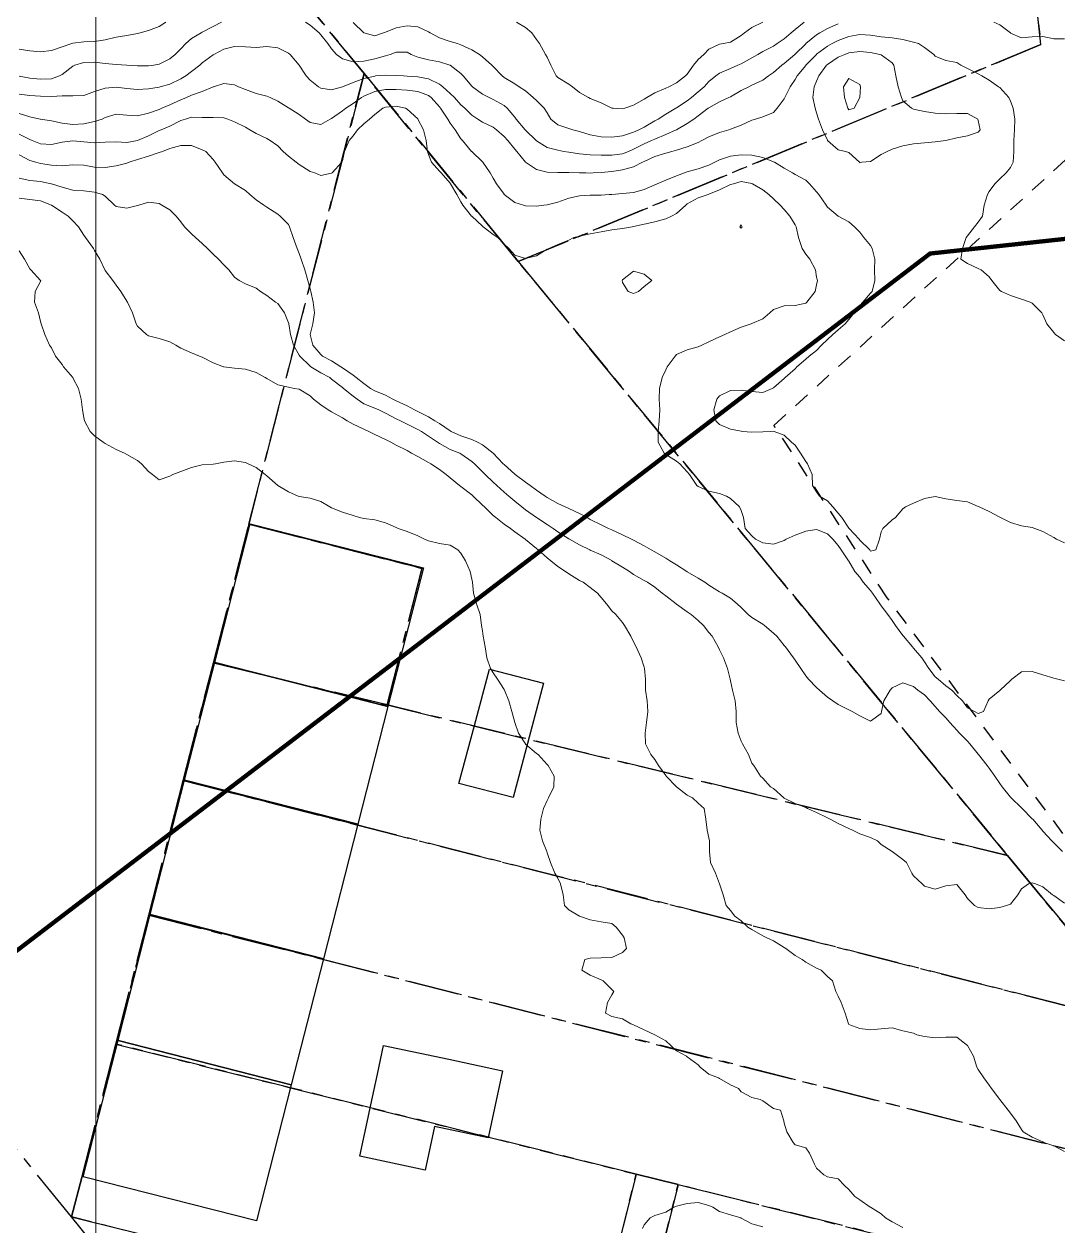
# Model space of a CAD drawing. Header units: centimetres. Extents: x 0 to 642158, y -847 to 649707.
# Drawn here: x 616763.5 to 616811.4, y 620998.4 to 621054.2 of the extents above; entities that cross this region are included whole.
import ezdxf

# ---------------------------------------------------------------- set-up
doc = ezdxf.new("R2010")
doc.units = ezdxf.units.CM
doc.header["$MEASUREMENT"] = 0
doc.linetypes.add('CENTERX2', pattern=[4, 2.5, -0.5, 0.5, -0.5])
doc.linetypes.add('JIS_02_0.7', pattern=[1.35, 0.75, -0.6])
for name, color, linetype, lineweight in [('MEV_grille', 254, 'Continuous', 9), ('MEV_layout inondation', 5, 'Continuous', 15), ('WAL_parcellaire agricole', 7, 'JIS_02_0.7', 25), ('WAL_topographie 0.5', 253, 'Continuous', 20)]:
    doc.layers.add(name, color=color, linetype=linetype, lineweight=lineweight)
doc.layers.add('SPW_batiments', color=7, linetype='Continuous')
doc.layers.add('SPW_parcellaire cadastral', color=7, linetype='CENTERX2', lineweight=25, true_color=0xff0542)

# ---------------------------------------------------------------- blocks, each defined once
blk = doc.blocks.new('*U112')
at = {"layer": 'MEV_grille', "transparency": 33554687}
blk.add_lwpolyline([(0, 1825.476), (0, -1825.476)], dxfattribs=at)
blk = doc.blocks.new('*U113')
at = {"layer": 'MEV_grille', "color": 0, "linetype": 'ByBlock', "lineweight": -2, "transparency": 16777216}
blk.add_blockref('*U112', (1400, 0), dxfattribs=at)

msp = doc.modelspace()

# ---------------------------------------------------------------- linework, layer by layer
at = {"layer": 'MEV_layout inondation', "const_width": 0.2}
msp.add_lwpolyline([(616900.942, 621085.199), (616869.556, 621081.82), (616818.373, 621077.958), (616791.092, 621080.131), (616754.688, 621092.309), (616742.718, 621101.924), (616722.412, 621069.444), (616695.48, 621070.085), (616668.547, 621046.793), (616701.256, 620999.929), (616753.203, 621003.561), (616805.513, 621043.508), (616905.775, 621054.403)], dxfattribs=at)
at = {"layer": 'SPW_batiments'}
for points in [[(616782.006, 621028.916), (616780.362, 621022.483), (616772.329, 621024.532), (616773.973, 621030.965), (616782.006, 621028.916)], [(616780.362, 621022.483), (616778.964, 621017.017), (616770.932, 621019.066), (616772.329, 621024.532), (616780.362, 621022.483)], [(616787.574, 621023.567), (616786.175, 621018.267), (616783.658, 621018.916), (616784.374, 621021.599), (616785.074, 621024.216), (616787.574, 621023.567)], [(616778.964, 621017.017), (616777.37, 621010.779), (616769.336, 621012.828), (616770.932, 621019.066), (616778.964, 621017.017)], [(616777.37, 621010.779), (616775.874, 621004.931), (616767.842, 621006.981), (616769.336, 621012.828), (616777.37, 621010.779)], [(616775.874, 621004.931), (616774.26, 620998.615), (616766.223, 621000.648), (616767.842, 621006.981), (616775.874, 621004.931)], [(616779.062, 621001.612), (616779.493, 621003.632), (616779.494, 621003.636), (616779.875, 621005.424), (616780.159, 621006.757), (616783.185, 621006.112), (616785.671, 621005.582), (616785.005, 621002.461), (616782.52, 621002.991), (616782.088, 621000.967), (616779.062, 621001.612)]]:
    msp.add_lwpolyline(points, dxfattribs=at)
at = {"layer": 'SPW_parcellaire cadastral'}
for points in [[(616715.263, 621093.336), (616715.563, 621087.308), (616715.873, 621081.077), (616716.186, 621074.786), (616716.286, 621072.789), (616760.686, 621075.337), (616770.879, 621062.083), (616773.292, 621059.129), (616779.255, 621051.859), (616773.908, 621030.944), (616772.263, 621024.51), (616770.866, 621019.044), (616769.271, 621012.806), (616767.739, 621006.814), (616766.157, 621000.627), (616765.689, 620998.794), (616662.71, 621125.629)], [(616773.292, 621059.129), (616794.263, 621055.504), (616800.848, 621064.637), (616808.947, 621069.085), (616810.649, 621053.21), (616786.411, 621043.132), (616779.255, 621051.859), (616773.292, 621059.129)], [(616828.62, 620991.602), (616822.528, 620999.222), (616821.141, 621000.957), (616815.653, 621007.62), (616810.697, 621013.64), (616809.106, 621015.572), (616786.411, 621043.132), (616810.649, 621053.21), (616808.947, 621069.085), (616828.325, 621057.997), (616866.877, 621060.38), (616914.934, 620908.409)], [(616773.908, 621030.944), (616779.255, 621051.859), (616786.411, 621043.132), (616809.106, 621015.572), (616780.32, 621022.555), (616781.941, 621028.895), (616773.908, 621030.944)], [(616773.908, 621030.944), (616781.941, 621028.895), (616780.32, 621022.555), (616772.263, 621024.51), (616773.908, 621030.944)], [(616815.653, 621007.62), (616778.899, 621016.995), (616770.866, 621019.044), (616772.263, 621024.51), (616780.32, 621022.555), (616809.106, 621015.572), (616810.697, 621013.64), (616815.653, 621007.62)], [(616769.271, 621012.806), (616770.866, 621019.044), (616778.899, 621016.995), (616815.653, 621007.62), (616821.141, 621000.957), (616822.528, 620999.222), (616777.304, 621010.757), (616769.271, 621012.806)], [(616769.271, 621012.806), (616777.304, 621010.757), (616822.528, 620999.222), (616828.62, 620991.602), (616793.824, 621000.297), (616791.884, 621000.781), (616775.782, 621004.804), (616767.739, 621006.814), (616769.271, 621012.806)], [(616765.689, 620998.794), (616766.157, 621000.627), (616767.739, 621006.814), (616775.782, 621004.804), (616791.884, 621000.781), (616789.886, 620992.748), (616765.689, 620998.794)], [(616786.852, 620972.263), (616765.689, 620998.794), (616789.886, 620992.748), (616791.884, 621000.781), (616793.824, 621000.297), (616791.826, 620992.263), (616792.796, 620992.021), (616791.281, 620985.928), (616789.701, 620979.574), (616788.728, 620979.808), (616786.852, 620972.263)], [(616792.796, 620992.021), (616791.826, 620992.263), (616793.824, 621000.297), (616828.62, 620991.602), (616836.666, 620981.54), (616837.102, 620980.95), (616807.792, 620988.274), (616804.881, 620989.001), (616801.001, 620989.971), (616792.796, 620992.021)]]:
    msp.add_lwpolyline(points, dxfattribs=at)
at = {"layer": 'WAL_parcellaire agricole'}
msp.add_lwpolyline([(616953.143, 620711.971), (616858.38, 620827.209), (616864.438, 620861.876), (616868.32, 620884.334), (616867.933, 620903.376), (616866.056, 620918.251), (616863.43, 620932.75), (616860.116, 620946.437), (616856.142, 620953.121), (616843.946, 620973.289), (616803.523, 621027.534), (616798.272, 621035.533), (616814.49, 621050.306), (616826.496, 621053.049), (616836.053, 621053.8), (616844.023, 621054.647), (616875.386, 621056.217), (616881.452, 621057.429)], dxfattribs=at)
at = {"layer": 'WAL_topographie 0.5'}
for points in [[(616763.25, 621052.995), (616763.75, 621052.913), (616764.25, 621052.873), (616764.75, 621052.933), (616765.25, 621053.101), (616765.7, 621053.25), (616765.75, 621053.267), (616766.25, 621053.333), (616766.75, 621053.348), (616767.25, 621053.426), (616767.75, 621053.544), (616768.25, 621053.636), (616768.75, 621053.717), (616768.873, 621053.75), (616769.25, 621053.858), (616769.75, 621054.053), (616770.059, 621054.25)], [(616763.25, 621051.748), (616763.75, 621051.645), (616764.25, 621051.595), (616764.75, 621051.613), (616765.127, 621051.75), (616765.25, 621051.82), (616765.75, 621052.211), (616765.831, 621052.25), (616766.25, 621052.381), (616766.75, 621052.384), (616767.25, 621052.329), (616767.75, 621052.283), (616768.25, 621052.25), (616768.25, 621052.25), (616768.75, 621052.22), (616769.25, 621052.216), (616769.495, 621052.25), (616769.75, 621052.296), (616770.25, 621052.543), (616770.498, 621052.75), (616770.75, 621053.008), (616770.987, 621053.25), (616771.25, 621053.488), (616771.694, 621053.75), (616771.75, 621053.784), (616772.25, 621054.045), (616772.639, 621054.25)], [(616776.545, 621054.25), (616776.75, 621054.108), (616777.174, 621053.75), (616777.25, 621053.661), (616777.572, 621053.25), (616777.75, 621053.002), (616777.981, 621052.75), (616778.25, 621052.546), (616778.75, 621052.409), (616779.25, 621052.437), (616779.75, 621052.538), (616780.25, 621052.688), (616780.466, 621052.75), (616780.75, 621052.857), (616781.25, 621052.849), (616781.436, 621052.75), (616781.75, 621052.623), (616782.25, 621052.495), (616782.75, 621052.401), (616783.236, 621052.25), (616783.25, 621052.244), (616783.75, 621051.87), (616783.855, 621051.75), (616784.25, 621051.283), (616784.282, 621051.25), (616784.75, 621050.912), (616785.063, 621050.75), (616785.25, 621050.659), (616785.75, 621050.377), (616785.897, 621050.25), (616786.25, 621049.837), (616786.317, 621049.75), (616786.734, 621049.25), (616786.75, 621049.232), (616787.232, 621048.75), (616787.25, 621048.734), (616787.75, 621048.437), (616788.25, 621048.302), (616788.524, 621048.25), (616788.75, 621048.213), (616789.25, 621048.136), (616789.75, 621048.09), (616790.25, 621048.071), (616790.75, 621048.069), (616791.25, 621048.143), (616791.516, 621048.25), (616791.75, 621048.352), (616792.25, 621048.603), (616792.59, 621048.75), (616792.75, 621048.821), (616793.25, 621049.032), (616793.738, 621049.25), (616793.75, 621049.256), (616794.25, 621049.546), (616794.547, 621049.75), (616794.75, 621049.899), (616795.226, 621050.25), (616795.25, 621050.268), (616795.75, 621050.542), (616796.184, 621050.75), (616796.25, 621050.785), (616796.75, 621051.068), (616797.098, 621051.25), (616797.25, 621051.325), (616797.75, 621051.553), (616798.017, 621051.75), (616798.25, 621051.907), (616798.64, 621052.25), (616798.75, 621052.327), (616799.234, 621052.75), (616799.25, 621052.764), (616799.75, 621053.249), (616799.751, 621053.25), (616800.25, 621053.653), (616800.404, 621053.75), (616800.75, 621053.952), (616801.25, 621054.174)], [(616778.75, 621054.224), (616779.247, 621053.75), (616779.25, 621053.748), (616779.75, 621053.61), (616780.157, 621053.75), (616780.25, 621053.779), (616780.75, 621053.98), (616781.25, 621054.071), (616781.75, 621054.026), (616782.25, 621053.791), (616782.319, 621053.75), (616782.75, 621053.517), (616783.25, 621053.348), (616783.585, 621053.25), (616783.75, 621053.194), (616784.25, 621052.965), (616784.61, 621052.75), (616784.75, 621052.636), (616785.19, 621052.25), (616785.25, 621052.186), (616785.666, 621051.75), (616785.75, 621051.685), (616786.25, 621051.388), (616786.451, 621051.25), (616786.75, 621051.055), (616787.099, 621050.75), (616787.25, 621050.608), (616787.616, 621050.25), (616787.75, 621050.032), (616787.917, 621049.75), (616788.25, 621049.478), (616788.75, 621049.308), (616788.944, 621049.25), (616789.25, 621049.17), (616789.75, 621049.011), (616790.25, 621048.926), (616790.75, 621048.902), (616791.25, 621048.964), (616791.75, 621049.138), (616792.006, 621049.25), (616792.25, 621049.379), (616792.75, 621049.667), (616792.892, 621049.75), (616793.25, 621049.981), (616793.713, 621050.25), (616793.75, 621050.271), (616794.25, 621050.6), (616794.438, 621050.75), (616794.75, 621051.018), (616795.029, 621051.25), (616795.25, 621051.487), (616795.575, 621051.75), (616795.75, 621051.874), (616796.25, 621052.099), (616796.595, 621052.25), (616796.75, 621052.311), (616797.25, 621052.588), (616797.519, 621052.75), (616797.75, 621052.893), (616798.25, 621053.139), (616798.422, 621053.25), (616798.75, 621053.475), (616799.064, 621053.75), (616799.25, 621053.9), (616799.672, 621054.25)], [(616786.325, 621054.25), (616786.75, 621053.996), (616787.034, 621053.75), (616787.25, 621053.438), (616787.396, 621053.25), (616787.675, 621052.75), (616787.75, 621052.622), (616787.925, 621052.25), (616788.174, 621051.75), (616788.25, 621051.678), (616788.75, 621051.367), (616788.918, 621051.25), (616789.25, 621050.977), (616789.666, 621050.75), (616789.75, 621050.709), (616790.25, 621050.505), (616790.75, 621050.256), (616790.806, 621050.25), (616791.25, 621050.217), (616791.353, 621050.25), (616791.75, 621050.4), (616792.25, 621050.68), (616792.376, 621050.75), (616792.75, 621050.965), (616793.25, 621051.187), (616793.395, 621051.25), (616793.75, 621051.435), (616794.169, 621051.75), (616794.25, 621051.837), (616794.543, 621052.25), (616794.75, 621052.509), (616795.016, 621052.75), (616795.25, 621052.995), (616795.75, 621053.221), (616795.936, 621053.25), (616796.25, 621053.323), (616796.75, 621053.63), (616796.904, 621053.75), (616797.25, 621054.006), (616797.75, 621054.244)], [(616808.469, 621054.25), (616808.75, 621054.116), (616809.24, 621053.75), (616809.25, 621053.742), (616809.75, 621053.516), (616810.25, 621053.569), (616810.75, 621053.581), (616811.25, 621053.474), (616811.75, 621053.48)], [(616763.25, 621050.901), (616763.75, 621050.84), (616764.25, 621050.807), (616764.75, 621050.794), (616765.25, 621050.828), (616765.75, 621050.833), (616766.25, 621050.843), (616766.75, 621051.032), (616767.25, 621051.183), (616767.75, 621051.223), (616768.25, 621051.174), (616768.75, 621051.118), (616769.25, 621051.151), (616769.75, 621051.237), (616769.797, 621051.25), (616770.25, 621051.376), (616770.75, 621051.614), (616770.98, 621051.75), (616771.25, 621051.951), (616771.629, 621052.25), (616771.75, 621052.354), (616772.25, 621052.728), (616772.288, 621052.75), (616772.75, 621052.997), (616773.25, 621053.122), (616773.75, 621053.103), (616774.25, 621053.078), (616774.75, 621053.111), (616775.25, 621053.061), (616775.75, 621052.812), (616775.82, 621052.75), (616776.25, 621052.25), (616776.25, 621052.25), (616776.574, 621051.75), (616776.75, 621051.56), (616777.135, 621051.25), (616777.25, 621051.185), (616777.75, 621051.106), (616778.25, 621051.245), (616778.261, 621051.25), (616778.75, 621051.443), (616779.25, 621051.626), (616779.75, 621051.747), (616779.787, 621051.75), (616780.25, 621051.789), (616780.75, 621051.77), (616781.083, 621051.75), (616781.25, 621051.743), (616781.75, 621051.713), (616782.25, 621051.614), (616782.75, 621051.364), (616782.903, 621051.25), (616783.25, 621050.937), (616783.451, 621050.75), (616783.75, 621050.416), (616783.93, 621050.25), (616784.25, 621049.936), (616784.535, 621049.75), (616784.75, 621049.607), (616785.25, 621049.371), (616785.403, 621049.25), (616785.75, 621048.937), (616785.92, 621048.75), (616786.25, 621048.354), (616786.343, 621048.25), (616786.75, 621047.75), (616786.75, 621047.75), (616787.25, 621047.41), (616787.75, 621047.281), (616788.25, 621047.263), (616788.75, 621047.277), (616789.25, 621047.26), (616789.55, 621047.25), (616789.75, 621047.243), (616789.887, 621047.25), (616790.25, 621047.267), (616790.75, 621047.323), (616791.25, 621047.401), (616791.75, 621047.538), (616792.176, 621047.75), (616792.25, 621047.786), (616792.75, 621048.011), (616793.25, 621048.171), (616793.533, 621048.25), (616793.75, 621048.306), (616794.25, 621048.457), (616794.75, 621048.661), (616794.928, 621048.75), (616795.25, 621048.921), (616795.75, 621049.124), (616796.178, 621049.25), (616796.25, 621049.276), (616796.75, 621049.469), (616797.25, 621049.696), (616797.419, 621049.75), (616797.75, 621049.857), (616798.25, 621050.061), (616798.426, 621050.25), (616798.75, 621050.696), (616798.771, 621050.75), (616799.024, 621051.25), (616799.25, 621051.588), (616799.345, 621051.75), (616799.75, 621052.242), (616799.756, 621052.25), (616800.243, 621052.75), (616800.25, 621052.757), (616800.75, 621053.134), (616800.965, 621053.25), (616801.25, 621053.402), (616801.75, 621053.589), (616802.25, 621053.682), (616802.75, 621053.648), (616803.25, 621053.565), (616803.75, 621053.521), (616804.25, 621053.449), (616804.75, 621053.319), (616804.974, 621053.25), (616805.25, 621053.068), (616805.688, 621052.75), (616805.75, 621052.663), (616806.25, 621052.465), (616806.75, 621052.372), (616806.94, 621052.25), (616807.25, 621052.104), (616807.75, 621051.846), (616807.915, 621051.75), (616808.25, 621051.56), (616808.693, 621051.25), (616808.75, 621051.209), (616809.161, 621050.75), (616809.25, 621050.579), (616809.367, 621050.25), (616809.442, 621049.75), (616809.433, 621049.25), (616809.391, 621048.75), (616809.391, 621048.25), (616809.372, 621047.75), (616809.25, 621047.507), (616809.05, 621047.25), (616808.75, 621046.969), (616808.512, 621046.75), (616808.25, 621046.39), (616808.172, 621046.25), (616808.021, 621045.75), (616807.947, 621045.25), (616807.75, 621044.965), (616807.575, 621044.75), (616807.25, 621044.337), (616807.194, 621044.25), (616807.021, 621043.75), (616806.944, 621043.25), (616807.25, 621043.044), (616807.75, 621042.821), (616807.882, 621042.75), (616808.25, 621042.429), (616808.385, 621042.25), (616808.75, 621041.798), (616808.821, 621041.75), (616809.25, 621041.556), (616809.75, 621041.393), (616810.15, 621041.25), (616810.25, 621041.199), (616810.699, 621040.75), (616810.75, 621040.664), (616810.935, 621040.25), (616811.25, 621039.84), (616811.337, 621039.75), (616811.75, 621039.451)], [(616802.35, 621047.75), (616802.25, 621047.72), (616802.239, 621047.75), (616801.75, 621048.191), (616801.596, 621048.25), (616801.25, 621048.324), (616800.759, 621048.75), (616800.75, 621048.763), (616800.524, 621049.25), (616800.339, 621049.75), (616800.25, 621050.034), (616800.176, 621050.25), (616800.075, 621050.75), (616800.135, 621051.25), (616800.25, 621051.514), (616800.346, 621051.75), (616800.706, 621052.25), (616800.75, 621052.29), (616801.25, 621052.624), (616801.553, 621052.75), (616801.75, 621052.821), (616802.25, 621052.887), (616802.75, 621052.836), (616803.186, 621052.75), (616803.25, 621052.729), (616803.75, 621052.364), (616803.827, 621052.25), (616803.931, 621051.75), (616804.027, 621051.25), (616804.184, 621050.75), (616804.25, 621050.603), (616804.658, 621050.25), (616804.75, 621050.212), (616805.25, 621050.099), (616805.75, 621050.031), (616806.25, 621049.986), (616806.75, 621050.003), (616807.25, 621050.002), (616807.725, 621049.75), (616807.75, 621049.683), (616807.844, 621049.25), (616807.75, 621049.144), (616807.25, 621048.965), (616806.75, 621048.873), (616806.25, 621048.75), (616806.25, 621048.75), (616805.75, 621048.689), (616805.25, 621048.653), (616804.75, 621048.599), (616804.25, 621048.508), (616803.75, 621048.358), (616803.516, 621048.25), (616803.25, 621048.104), (616802.75, 621047.788), (616802.35, 621047.75)], [(616763.25, 621050.008), (616763.75, 621049.851), (616764.236, 621049.75), (616764.25, 621049.746), (616764.75, 621049.668), (616765.25, 621049.552), (616765.75, 621049.492), (616766.25, 621049.533), (616766.75, 621049.636), (616767.113, 621049.75), (616767.25, 621049.815), (616767.75, 621049.977), (616768.25, 621049.937), (616768.75, 621049.905), (616769.25, 621050.024), (616769.75, 621050.196), (616769.872, 621050.25), (616770.25, 621050.404), (616770.75, 621050.644), (616771.012, 621050.75), (616771.25, 621050.854), (616771.75, 621051.023), (616772.25, 621051.244), (616772.269, 621051.25), (616772.75, 621051.404), (616773.25, 621051.332), (616773.433, 621051.25), (616773.75, 621051.119), (616774.25, 621050.944), (616774.75, 621050.818), (616774.897, 621050.75), (616775.25, 621050.583), (616775.75, 621050.264), (616775.775, 621050.25), (616776.25, 621049.957), (616776.54, 621049.75), (616776.75, 621049.588), (616777.25, 621049.502), (616777.68, 621049.75), (616777.75, 621049.78), (616778.25, 621050.136), (616778.403, 621050.25), (616778.75, 621050.472), (616779.139, 621050.75), (616779.25, 621050.811), (616779.75, 621051.035), (616780.25, 621051.122), (616780.75, 621051.12), (616781.25, 621051.088), (616781.75, 621051.03), (616782.25, 621050.843), (616782.374, 621050.75), (616782.75, 621050.311), (616782.798, 621050.25), (616783.138, 621049.75), (616783.25, 621049.563), (616783.486, 621049.25), (616783.75, 621048.837), (616783.821, 621048.75), (616784.247, 621048.25), (616784.25, 621048.247), (616784.75, 621047.771), (616784.769, 621047.75), (616785.102, 621047.25), (616785.25, 621047.006), (616785.402, 621046.75), (616785.75, 621046.257), (616785.757, 621046.25), (616786.25, 621045.884), (616786.644, 621045.75), (616786.75, 621045.716), (616787.25, 621045.714), (616787.59, 621045.75), (616787.75, 621045.765), (616788.25, 621045.898), (616788.75, 621046.071), (616789.25, 621046.181), (616789.75, 621046.221), (616790.25, 621046.225), (616790.633, 621046.25), (616790.75, 621046.256), (616791.25, 621046.292), (616791.75, 621046.339), (616792.25, 621046.484), (616792.75, 621046.705), (616792.845, 621046.75), (616793.25, 621046.914), (616793.75, 621047.112), (616794.117, 621047.25), (616794.25, 621047.294), (616794.75, 621047.445), (616795.25, 621047.616), (616795.527, 621047.75), (616795.75, 621047.86), (616796.25, 621048.022), (616796.75, 621048.083), (616797.25, 621048.067), (616797.75, 621047.963), (616798.25, 621047.768), (616798.29, 621047.75), (616798.75, 621047.471), (616799.125, 621047.25), (616799.25, 621047.171), (616799.75, 621046.908), (616799.917, 621046.75), (616800.25, 621046.376), (616800.345, 621046.25), (616800.697, 621045.75), (616800.75, 621045.668), (616801.243, 621045.25), (616801.25, 621045.245), (616801.75, 621044.982), (616802, 621044.75), (616802.25, 621044.5), (616802.434, 621044.25), (616802.75, 621043.876), (616802.827, 621043.75), (616802.951, 621043.25), (616802.932, 621042.75), (616802.946, 621042.25), (616802.823, 621041.75), (616802.75, 621041.666), (616802.386, 621041.25), (616802.25, 621041.097), (616801.996, 621040.75), (616801.75, 621040.442), (616801.578, 621040.25), (616801.25, 621039.97), (616801.001, 621039.75), (616800.75, 621039.518), (616800.48, 621039.25), (616800.25, 621039.009), (616799.911, 621038.75), (616799.75, 621038.604), (616799.327, 621038.25), (616799.25, 621038.15), (616798.788, 621037.75), (616798.75, 621037.714), (616798.25, 621037.274), (616798.193, 621037.25), (616797.75, 621037.055), (616797.25, 621037.109), (616796.75, 621037.164), (616796.25, 621037.148), (616795.75, 621036.906), (616795.613, 621036.75), (616795.477, 621036.25), (616795.567, 621035.75), (616795.75, 621035.569), (616796.25, 621035.356), (616796.75, 621035.257), (616796.813, 621035.25), (616797.25, 621035.21), (616797.75, 621035.226), (616798.1, 621035.25), (616798.25, 621035.267), (616798.279, 621035.25), (616798.75, 621035.086), (616799.09, 621034.75), (616799.25, 621034.61), (616799.495, 621034.25), (616799.75, 621033.856), (616799.831, 621033.75), (616800.045, 621033.25), (616800.059, 621032.75), (616800.25, 621032.443), (616800.389, 621032.25), (616800.75, 621032.027), (616800.999, 621031.75), (616801.25, 621031.461), (616801.414, 621031.25), (616801.75, 621030.756), (616801.758, 621030.75), (616802.219, 621030.25), (616802.25, 621030.201), (616802.716, 621029.75), (616802.75, 621029.696), (616803, 621029.75), (616803.173, 621030.25), (616803.25, 621030.594), (616803.316, 621030.75), (616803.75, 621031.152), (616803.904, 621031.25), (616804.25, 621031.659), (616804.375, 621031.75), (616804.75, 621031.926), (616805.25, 621032.133), (616805.75, 621032.235), (616806.25, 621032.128), (616806.75, 621032.044), (616807.25, 621031.986), (616807.75, 621031.775), (616807.796, 621031.75), (616808.25, 621031.533), (616808.75, 621031.27), (616808.781, 621031.25), (616809.25, 621031.023), (616809.75, 621030.863), (616810.25, 621030.786), (616810.368, 621030.75), (616810.75, 621030.609), (616811.25, 621030.335), (616811.385, 621030.25), (616811.75, 621030.089)], [(616801.984, 621050.25), (616801.75, 621050.174), (616801.7, 621050.25), (616801.543, 621050.75), (616801.494, 621051.25), (616801.75, 621051.629), (616802.25, 621051.354), (616802.29, 621051.25), (616802.25, 621050.75), (616802.25, 621050.75), (616801.984, 621050.25)], [(616763.25, 621049.054), (616763.75, 621048.796), (616763.861, 621048.75), (616764.25, 621048.6), (616764.75, 621048.568), (616765.25, 621048.67), (616765.75, 621048.745), (616766.25, 621048.7), (616766.75, 621048.64), (616767.25, 621048.674), (616767.75, 621048.69), (616768.25, 621048.663), (616768.75, 621048.75), (616768.75, 621048.75), (616769.25, 621048.973), (616769.75, 621049.213), (616769.836, 621049.25), (616770.25, 621049.426), (616770.75, 621049.678), (616770.974, 621049.75), (616771.25, 621049.837), (616771.75, 621049.823), (616772.25, 621049.825), (616772.75, 621049.805), (616772.929, 621049.75), (616773.25, 621049.623), (616773.75, 621049.369), (616773.962, 621049.25), (616774.25, 621049.085), (616774.75, 621048.842), (616774.898, 621048.75), (616775.25, 621048.5), (616775.509, 621048.25), (616775.75, 621048.028), (616776.107, 621047.75), (616776.25, 621047.644), (616776.75, 621047.315), (616776.971, 621047.25), (616777.25, 621047.131), (616777.75, 621047.236), (616777.779, 621047.25), (616778.23, 621047.75), (616778.25, 621047.817), (616778.355, 621048.25), (616778.56, 621048.75), (616778.75, 621048.973), (616778.953, 621049.25), (616779.25, 621049.521), (616779.512, 621049.75), (616779.75, 621049.965), (616780.127, 621050.25), (616780.25, 621050.301), (616780.75, 621050.343), (616781.182, 621050.25), (616781.25, 621050.202), (616781.75, 621049.756), (616781.755, 621049.75), (616782.005, 621049.25), (616782.132, 621048.75), (616782.193, 621048.25), (616782.25, 621048.098), (616782.379, 621047.75), (616782.75, 621047.338), (616782.829, 621047.25), (616783.25, 621046.769), (616783.264, 621046.75), (616783.552, 621046.25), (616783.75, 621045.911), (616783.845, 621045.75), (616784.241, 621045.25), (616784.25, 621045.241), (616784.75, 621044.778), (616784.786, 621044.75), (616785.25, 621044.392), (616785.459, 621044.25), (616785.75, 621043.945), (616785.973, 621043.75), (616786.25, 621043.439), (616786.75, 621043.283), (616787.25, 621043.401), (616787.75, 621043.705), (616787.82, 621043.75), (616788.25, 621043.931), (616788.75, 621044.129), (616788.991, 621044.25), (616789.25, 621044.32), (616789.75, 621044.419), (616790.25, 621044.521), (616790.75, 621044.609), (616791.25, 621044.667), (616791.692, 621044.75), (616791.75, 621044.761), (616792.25, 621044.876), (616792.75, 621044.981), (616793.25, 621045.114), (616793.524, 621045.25), (616793.75, 621045.369), (616794.185, 621045.75), (616794.25, 621045.811), (616794.75, 621046.1), (616795.212, 621046.25), (616795.25, 621046.261), (616795.75, 621046.458), (616796.25, 621046.707), (616796.394, 621046.75), (616796.75, 621046.848), (616797.25, 621046.761), (616797.273, 621046.75), (616797.75, 621046.472), (616798.036, 621046.25), (616798.25, 621046.051), (616798.562, 621045.75), (616798.75, 621045.545), (616799.009, 621045.25), (616799.25, 621044.844), (616799.295, 621044.75), (616799.413, 621044.25), (616799.586, 621043.75), (616799.75, 621043.484), (616799.929, 621043.25), (616800.201, 621042.75), (616800.25, 621042.417), (616800.284, 621042.25), (616800.25, 621042.056), (616800.181, 621041.75), (616799.8, 621041.25), (616799.75, 621041.211), (616799.25, 621041.102), (616798.75, 621041.085), (616798.25, 621040.909), (616798.081, 621040.75), (616797.75, 621040.48), (616797.25, 621040.268), (616797.207, 621040.25), (616796.75, 621040.096), (616796.25, 621039.872), (616795.989, 621039.75), (616795.75, 621039.639), (616795.25, 621039.403), (616794.926, 621039.25), (616794.75, 621039.171), (616794.25, 621039.037), (616793.75, 621038.819), (616793.691, 621038.75), (616793.323, 621038.25), (616793.25, 621038.105), (616793.088, 621037.75), (616792.959, 621037.25), (616792.946, 621036.75), (616792.97, 621036.25), (616792.953, 621035.75), (616792.9, 621035.25), (616792.894, 621034.75), (616793.18, 621034.25), (616793.25, 621034.176), (616793.75, 621033.873), (616793.908, 621033.75), (616794.25, 621033.37), (616794.347, 621033.25), (616794.699, 621032.75), (616794.75, 621032.694), (616795.25, 621032.475), (616795.75, 621032.378), (616796.074, 621032.25), (616796.25, 621032.135), (616796.676, 621031.75), (616796.75, 621031.583), (616796.853, 621031.25), (616796.942, 621030.75), (616797.25, 621030.41), (616797.42, 621030.25), (616797.75, 621030.081), (616798.25, 621030.012), (616798.75, 621030.191), (616798.841, 621030.25), (616799.25, 621030.431), (616799.75, 621030.627), (616800.25, 621030.702), (616800.75, 621030.5), (616801.004, 621030.25), (616801.25, 621029.961), (616801.385, 621029.75), (616801.728, 621029.25), (616801.75, 621029.223), (616802.028, 621028.75), (616802.25, 621028.483), (616802.409, 621028.25), (616802.75, 621027.869), (616802.841, 621027.75), (616803.185, 621027.25), (616803.25, 621027.163), (616803.551, 621026.75), (616803.75, 621026.476), (616803.913, 621026.25), (616804.25, 621025.78), (616804.274, 621025.75), (616804.702, 621025.25), (616804.75, 621025.196), (616805.13, 621024.75), (616805.25, 621024.552), (616805.462, 621024.25), (616805.75, 621023.865), (616805.894, 621023.75), (616806.25, 621023.445), (616806.527, 621023.25), (616806.75, 621022.993), (616807.023, 621022.75), (616807.25, 621022.426), (616807.569, 621022.25), (616807.75, 621022.166), (616807.993, 621022.25), (616808.201, 621022.75), (616808.25, 621022.821), (616808.75, 621023.23), (616808.768, 621023.25), (616809.25, 621023.685), (616809.3, 621023.75), (616809.75, 621024.09), (616810.25, 621024.114), (616810.75, 621023.961), (616811.25, 621023.8), (616811.445, 621023.75), (616811.75, 621023.677)], [(616763.25, 621048.096), (616763.75, 621047.834), (616764.026, 621047.75), (616764.25, 621047.691), (616764.75, 621047.616), (616765.25, 621047.582), (616765.75, 621047.629), (616766.25, 621047.604), (616766.75, 621047.515), (616767.25, 621047.509), (616767.75, 621047.582), (616768.25, 621047.708), (616768.359, 621047.75), (616768.75, 621047.871), (616769.25, 621048.03), (616769.75, 621048.191), (616769.904, 621048.25), (616770.25, 621048.379), (616770.75, 621048.52), (616771.25, 621048.519), (616771.75, 621048.329), (616771.915, 621048.25), (616772.25, 621047.878), (616772.352, 621047.75), (616772.681, 621047.25), (616772.75, 621047.165), (616773.243, 621046.75), (616773.25, 621046.745), (616773.75, 621046.438), (616773.958, 621046.25), (616774.25, 621045.995), (616774.601, 621045.75), (616774.75, 621045.657), (616775.25, 621045.336), (616775.37, 621045.25), (616775.75, 621044.853), (616775.79, 621044.75), (616775.968, 621044.25), (616776.146, 621043.75), (616776.25, 621043.51), (616776.34, 621043.25), (616776.507, 621042.75), (616776.654, 621042.25), (616776.75, 621041.877), (616776.784, 621041.75), (616776.894, 621041.25), (616776.952, 621040.75), (616776.885, 621040.25), (616776.754, 621039.75), (616776.882, 621039.25), (616777.25, 621038.819), (616777.33, 621038.75), (616777.75, 621038.529), (616778.17, 621038.25), (616778.25, 621038.199), (616778.75, 621037.869), (616778.895, 621037.75), (616779.25, 621037.479), (616779.559, 621037.25), (616779.75, 621037.143), (616780.25, 621036.936), (616780.59, 621036.75), (616780.75, 621036.673), (616781.25, 621036.433), (616781.595, 621036.25), (616781.75, 621036.18), (616782.25, 621035.937), (616782.542, 621035.75), (616782.75, 621035.619), (616783.25, 621035.283), (616783.303, 621035.25), (616783.75, 621035.054), (616784.25, 621034.872), (616784.515, 621034.75), (616784.75, 621034.636), (616785.242, 621034.25), (616785.25, 621034.242), (616785.711, 621033.75), (616785.75, 621033.711), (616786.25, 621033.265), (616786.27, 621033.25), (616786.75, 621032.9), (616786.955, 621032.75), (616787.25, 621032.533), (616787.66, 621032.25), (616787.75, 621032.192), (616788.25, 621031.911), (616788.581, 621031.75), (616788.75, 621031.672), (616789.25, 621031.446), (616789.599, 621031.25), (616789.75, 621031.17), (616790.25, 621030.924), (616790.596, 621030.75), (616790.75, 621030.677), (616791.25, 621030.455), (616791.659, 621030.25), (616791.75, 621030.204), (616792.25, 621029.936), (616792.581, 621029.75), (616792.75, 621029.656), (616793.25, 621029.37), (616793.446, 621029.25), (616793.75, 621029.057), (616794.231, 621028.75), (616794.25, 621028.738), (616794.75, 621028.441), (616795.058, 621028.25), (616795.25, 621028.118), (616795.75, 621027.814), (616795.874, 621027.75), (616796.25, 621027.511), (616796.568, 621027.25), (616796.75, 621027.079), (616797.073, 621026.75), (616797.25, 621026.617), (616797.75, 621026.301), (616797.825, 621026.25), (616798.25, 621025.888), (616798.405, 621025.75), (616798.75, 621025.312), (616798.813, 621025.25), (616799.18, 621024.75), (616799.25, 621024.629), (616799.525, 621024.25), (616799.75, 621023.908), (616799.88, 621023.75), (616800.25, 621023.364), (616800.377, 621023.25), (616800.75, 621022.914), (616800.995, 621022.75), (616801.25, 621022.579), (616801.75, 621022.335), (616801.9, 621022.25), (616802.25, 621022.053), (616802.75, 621021.812), (616803.25, 621022.163), (616803.264, 621022.25), (616803.368, 621022.75), (616803.666, 621023.25), (616803.75, 621023.35), (616804.25, 621023.584), (616804.75, 621023.41), (616804.942, 621023.25), (616805.25, 621023.033), (616805.518, 621022.75), (616805.75, 621022.482), (616805.95, 621022.25), (616806.25, 621021.956), (616806.422, 621021.75), (616806.75, 621021.388), (616806.88, 621021.25), (616807.25, 621020.873), (616807.357, 621020.75), (616807.75, 621020.272), (616807.767, 621020.25), (616808.16, 621019.75), (616808.25, 621019.62), (616808.521, 621019.25), (616808.75, 621018.909), (616808.865, 621018.75), (616809.25, 621018.271), (616809.27, 621018.25), (616809.75, 621017.778), (616809.782, 621017.75), (616810.25, 621017.275), (616810.282, 621017.25), (616810.718, 621016.75), (616810.75, 621016.705), (616811.164, 621016.25), (616811.25, 621016.153), (616811.657, 621015.75)], [(616763.25, 621047.009), (616763.75, 621046.9), (616764.25, 621046.845), (616764.745, 621046.75), (616764.75, 621046.749), (616765.25, 621046.586), (616765.75, 621046.457), (616766.25, 621046.413), (616766.75, 621046.363), (616767.121, 621046.25), (616767.25, 621046.168), (616767.681, 621045.75), (616767.75, 621045.691), (616768.25, 621045.611), (616768.75, 621045.736), (616768.806, 621045.75), (616769.25, 621045.9), (616769.75, 621045.826), (616769.873, 621045.75), (616770.25, 621045.542), (616770.54, 621045.25), (616770.75, 621044.981), (616770.932, 621044.75), (616771.25, 621044.418), (616771.429, 621044.25), (616771.75, 621043.969), (616771.987, 621043.75), (616772.25, 621043.474), (616772.505, 621043.25), (616772.75, 621042.983), (616772.98, 621042.75), (616773.25, 621042.409), (616773.466, 621042.25), (616773.75, 621042.096), (616774.25, 621041.906), (616774.458, 621041.75), (616774.75, 621041.556), (616775.154, 621041.25), (616775.25, 621041.186), (616775.557, 621040.75), (616775.75, 621040.298), (616775.759, 621040.25), (616775.84, 621039.75), (616775.976, 621039.25), (616776.25, 621038.795), (616776.276, 621038.75), (616776.75, 621038.274), (616776.786, 621038.25), (616777.25, 621037.97), (616777.66, 621037.75), (616777.75, 621037.677), (616778.25, 621037.294), (616778.309, 621037.25), (616778.75, 621036.89), (616778.941, 621036.75), (616779.25, 621036.532), (616779.75, 621036.324), (616779.943, 621036.25), (616780.25, 621036.1), (616780.75, 621035.841), (616780.949, 621035.75), (616781.25, 621035.585), (616781.75, 621035.342), (616781.917, 621035.25), (616782.25, 621035.03), (616782.666, 621034.75), (616782.75, 621034.694), (616783.25, 621034.42), (616783.692, 621034.25), (616783.75, 621034.216), (616784.25, 621033.863), (616784.379, 621033.75), (616784.75, 621033.381), (616784.873, 621033.25), (616785.25, 621032.899), (616785.408, 621032.75), (616785.75, 621032.435), (616785.971, 621032.25), (616786.25, 621032.014), (616786.574, 621031.75), (616786.75, 621031.61), (616787.25, 621031.253), (616787.255, 621031.25), (616787.75, 621030.928), (616788.034, 621030.75), (616788.25, 621030.596), (616788.75, 621030.269), (616788.783, 621030.25), (616789.25, 621029.981), (616789.734, 621029.75), (616789.75, 621029.742), (616790.25, 621029.517), (616790.75, 621029.254), (616790.757, 621029.25), (616791.25, 621028.95), (616791.565, 621028.75), (616791.75, 621028.619), (616792.25, 621028.334), (616792.402, 621028.25), (616792.75, 621028.03), (616793.092, 621027.75), (616793.25, 621027.619), (616793.733, 621027.25), (616793.75, 621027.237), (616794.25, 621026.874), (616794.426, 621026.75), (616794.75, 621026.479), (616795.002, 621026.25), (616795.25, 621025.912), (616795.399, 621025.75), (616795.684, 621025.25), (616795.75, 621025.114), (616795.925, 621024.75), (616796.119, 621024.25), (616796.233, 621023.75), (616796.25, 621023.67), (616796.344, 621023.25), (616796.47, 621022.75), (616796.52, 621022.25), (616796.517, 621021.75), (616796.61, 621021.25), (616796.75, 621020.878), (616796.814, 621020.75), (616797.093, 621020.25), (616797.25, 621019.861), (616797.344, 621019.75), (616797.644, 621019.25), (616797.75, 621019.163), (616798.111, 621018.75), (616798.25, 621018.673), (616798.724, 621018.25), (616798.75, 621018.232), (616799.25, 621017.99), (616799.75, 621017.796), (616799.829, 621017.75), (616800.25, 621017.571), (616800.75, 621017.319), (616800.882, 621017.25), (616801.25, 621017.058), (616801.75, 621016.818), (616801.914, 621016.75), (616802.25, 621016.581), (616802.75, 621016.398), (616803.073, 621016.25), (616803.25, 621016.083), (616803.75, 621015.75), (616803.75, 621015.75), (616804.25, 621015.38), (616804.412, 621015.25), (616804.662, 621014.75), (616804.75, 621014.633), (616805.146, 621014.25), (616805.25, 621014.153), (616805.75, 621014), (616806.25, 621014.164), (616806.75, 621014.23), (616807.137, 621013.75), (616807.25, 621013.575), (616807.575, 621013.25), (616807.75, 621013.158), (616808.25, 621013.094), (616808.75, 621013.161), (616809.062, 621013.25), (616809.25, 621013.311), (616809.591, 621013.75), (616809.75, 621014.028), (616810.083, 621014.25), (616810.25, 621014.298), (616810.398, 621014.25), (616810.75, 621014.114), (616811.19, 621013.75), (616811.25, 621013.712), (616811.75, 621013.35)], [(616763.25, 621046.085), (616763.75, 621046.02), (616764.25, 621045.948), (616764.75, 621045.754), (616764.758, 621045.75), (616765.25, 621045.425), (616765.528, 621045.25), (616765.75, 621045.031), (616766.012, 621044.75), (616766.25, 621044.36), (616766.327, 621044.25), (616766.701, 621043.75), (616766.75, 621043.649), (616766.996, 621043.25), (616767.235, 621042.75), (616767.25, 621042.727), (616767.6, 621042.25), (616767.75, 621042.039), (616767.976, 621041.75), (616768.25, 621041.297), (616768.288, 621041.25), (616768.515, 621040.75), (616768.683, 621040.25), (616768.75, 621040.14), (616769.156, 621039.75), (616769.25, 621039.689), (616769.75, 621039.562), (616770.25, 621039.404), (616770.517, 621039.25), (616770.75, 621039.123), (616771.25, 621038.906), (616771.622, 621038.75), (616771.75, 621038.696), (616772.25, 621038.437), (616772.737, 621038.25), (616772.75, 621038.246), (616773.25, 621038.184), (616773.75, 621038.138), (616774.25, 621037.993), (616774.671, 621037.75), (616774.75, 621037.706), (616775.25, 621037.417), (616775.75, 621037.299), (616776.007, 621037.25), (616776.25, 621037.208), (616776.75, 621036.9), (616776.905, 621036.75), (616777.25, 621036.48), (616777.594, 621036.25), (616777.75, 621036.155), (616778.25, 621035.88), (616778.469, 621035.75), (616778.75, 621035.596), (616779.25, 621035.355), (616779.477, 621035.25), (616779.75, 621035.115), (616780.25, 621034.872), (616780.49, 621034.75), (616780.75, 621034.616), (616781.25, 621034.363), (616781.463, 621034.25), (616781.75, 621034.089), (616782.25, 621033.81), (616782.35, 621033.75), (616782.75, 621033.482), (616783.065, 621033.25), (616783.25, 621033.097), (616783.679, 621032.75), (616783.75, 621032.693), (616784.25, 621032.307), (616784.317, 621032.25), (616784.75, 621031.832), (616784.836, 621031.75), (616785.25, 621031.346), (616785.368, 621031.25), (616785.75, 621030.953), (616786.042, 621030.75), (616786.25, 621030.598), (616786.729, 621030.25), (616786.75, 621030.231), (616787.25, 621029.816), (616787.331, 621029.75), (616787.75, 621029.386), (616787.927, 621029.25), (616788.25, 621028.988), (616788.6, 621028.75), (616788.75, 621028.635), (616789.25, 621028.337), (616789.421, 621028.25), (616789.75, 621028.01), (616790.082, 621027.75), (616790.25, 621027.539), (616790.502, 621027.25), (616790.75, 621026.927), (616790.939, 621026.75), (616791.25, 621026.379), (616791.343, 621026.25), (616791.624, 621025.75), (616791.75, 621025.494), (616791.88, 621025.25), (616792.105, 621024.75), (616792.25, 621024.315), (616792.269, 621024.25), (616792.308, 621023.75), (616792.317, 621023.25), (616792.388, 621022.75), (616792.423, 621022.25), (616792.362, 621021.75), (616792.299, 621021.25), (616792.317, 621020.75), (616792.559, 621020.25), (616792.75, 621020.03), (616792.911, 621019.75), (616793.25, 621019.286), (616793.276, 621019.25), (616793.75, 621018.75), (616793.75, 621018.75), (616794.25, 621018.374), (616794.485, 621018.25), (616794.75, 621018.003), (616795.026, 621017.75), (616795.118, 621017.25), (616795.173, 621016.75), (616795.25, 621016.397), (616795.287, 621016.25), (616795.274, 621015.75), (616795.333, 621015.25), (616795.561, 621014.75), (616795.75, 621014.25), (616795.75, 621014.25), (616795.908, 621013.75), (616796.058, 621013.25), (616796.25, 621013.013), (616796.457, 621012.75), (616796.75, 621012.538), (616797.066, 621012.25), (616797.25, 621012.128), (616797.75, 621011.839), (616797.942, 621011.75), (616798.25, 621011.609), (616798.75, 621011.294), (616798.821, 621011.25), (616799.25, 621010.923), (616799.586, 621010.75), (616799.75, 621010.616), (616800.25, 621010.338), (616800.466, 621010.25), (616800.75, 621009.952), (616800.986, 621009.75), (616801.147, 621009.25), (616801.25, 621009.044), (616801.385, 621008.75), (616801.579, 621008.25), (616801.736, 621007.75), (616801.75, 621007.724), (616802.25, 621007.533), (616802.75, 621007.485), (616803.25, 621007.528), (616803.75, 621007.573), (616804.25, 621007.424), (616804.75, 621007.325), (616804.9, 621007.25), (616805.25, 621007.169), (616805.75, 621007.105), (616806.25, 621007.143), (616806.75, 621007.137), (616807.25, 621006.75), (616807.25, 621006.75), (616807.531, 621006.25), (616807.685, 621005.75), (616807.75, 621005.639), (616808, 621005.25), (616808.25, 621004.917), (616808.356, 621004.75), (616808.75, 621004.25), (616808.75, 621004.25), (616809.136, 621003.75), (616809.25, 621003.607), (616809.506, 621003.25), (616809.75, 621002.854), (616809.826, 621002.75), (616810.25, 621002.5), (616810.75, 621002.278), (616810.797, 621002.25), (616811.25, 621002.099), (616811.75, 621001.833)], [(616796.802, 621044.75), (616796.75, 621044.689), (616796.68, 621044.75), (616796.75, 621044.835), (616796.802, 621044.75)], [(616763.25, 621043.637), (616763.495, 621043.25), (616763.75, 621042.804), (616763.79, 621042.75), (616764.25, 621042.264), (616764.259, 621042.25), (616764.25, 621042.214), (616764, 621041.75), (616763.961, 621041.25), (616764.152, 621040.75), (616764.25, 621040.35), (616764.277, 621040.25), (616764.447, 621039.75), (616764.664, 621039.25), (616764.75, 621039.13), (616764.94, 621038.75), (616765.25, 621038.353), (616765.315, 621038.25), (616765.74, 621037.75), (616765.75, 621037.737), (616766.003, 621037.25), (616766.134, 621036.75), (616766.187, 621036.25), (616766.25, 621035.904), (616766.279, 621035.75), (616766.542, 621035.25), (616766.75, 621035.052), (616767.154, 621034.75), (616767.25, 621034.689), (616767.75, 621034.417), (616768.141, 621034.25), (616768.25, 621034.183), (616768.75, 621033.902), (616768.934, 621033.75), (616769.25, 621033.386), (616769.446, 621033.25), (616769.75, 621033), (616770.25, 621033.183), (616770.381, 621033.25), (616770.75, 621033.389), (616771.25, 621033.578), (616771.75, 621033.694), (616772.25, 621033.737), (616772.361, 621033.75), (616772.75, 621033.82), (616773.25, 621033.88), (616773.75, 621033.81), (616773.881, 621033.75), (616774.25, 621033.583), (616774.675, 621033.25), (616774.75, 621033.19), (616775.25, 621032.75), (616775.25, 621032.75), (616775.75, 621032.455), (616776.194, 621032.25), (616776.25, 621032.235), (616776.75, 621032.155), (616777.25, 621031.996), (616777.667, 621031.75), (616777.75, 621031.71), (616778.25, 621031.5), (616778.75, 621031.35), (616779.05, 621031.25), (616779.25, 621031.216), (616779.75, 621031.144), (616780.25, 621031.013), (616780.75, 621030.796), (616780.844, 621030.75), (616781.25, 621030.615), (616781.75, 621030.405), (616782.06, 621030.25), (616782.25, 621030.172), (616782.75, 621030.047), (616783.25, 621029.972), (616783.606, 621029.75), (616783.75, 621029.596), (616783.964, 621029.25), (616784.174, 621028.75), (616784.25, 621028.389), (616784.287, 621028.25), (616784.339, 621027.75), (616784.464, 621027.25), (616784.635, 621026.75), (616784.711, 621026.25), (616784.75, 621026), (616784.78, 621025.75), (616784.873, 621025.25), (616784.943, 621024.75), (616785.114, 621024.25), (616785.25, 621024.05), (616785.438, 621023.75), (616785.75, 621023.276), (616785.765, 621023.25), (616785.968, 621022.75), (616786.104, 621022.25), (616786.25, 621021.75), (616786.25, 621021.75), (616786.422, 621021.25), (616786.738, 621020.75), (616786.75, 621020.737), (616787.25, 621020.303), (616787.33, 621020.25), (616787.75, 621019.797), (616787.794, 621019.75), (616788.075, 621019.25), (616788.062, 621018.75), (616787.806, 621018.25), (616787.75, 621018.125), (616787.583, 621017.75), (616787.46, 621017.25), (616787.408, 621016.75), (616787.528, 621016.25), (616787.732, 621015.75), (616787.75, 621015.696), (616787.904, 621015.25), (616788.104, 621014.75), (616788.25, 621014.511), (616788.374, 621014.25), (616788.493, 621013.75), (616788.55, 621013.25), (616788.75, 621013.04), (616789.25, 621012.75), (616789.25, 621012.75), (616789.75, 621012.58), (616790.25, 621012.491), (616790.75, 621012.409), (616790.944, 621012.25), (616791.25, 621011.871), (616791.316, 621011.75), (616791.427, 621011.25), (616791.25, 621011.061), (616790.75, 621010.836), (616790.25, 621010.815), (616789.75, 621010.812), (616789.5, 621010.75), (616789.355, 621010.25), (616789.75, 621010.012), (616790.25, 621009.806), (616790.344, 621009.75), (616790.75, 621009.344), (616790.85, 621009.25), (616790.75, 621009.107), (616790.547, 621008.75), (616790.458, 621008.25), (616790.75, 621008.104), (616791.25, 621007.995), (616791.625, 621007.75), (616791.75, 621007.704), (616792.25, 621007.472), (616792.75, 621007.25), (616792.75, 621007.25), (616793.25, 621006.96), (616793.482, 621006.75), (616793.75, 621006.509), (616794.216, 621006.25), (616794.25, 621006.229), (616794.75, 621005.853), (616794.854, 621005.75), (616795.25, 621005.422), (616795.704, 621005.25), (616795.75, 621005.221), (616796.25, 621004.932), (616796.622, 621004.75), (616796.75, 621004.597), (616797.25, 621004.342), (616797.632, 621004.25), (616797.75, 621004.181), (616798.25, 621003.831), (616798.568, 621003.75), (616798.724, 621003.25), (616798.75, 621003.15), (616798.875, 621002.75), (616799.167, 621002.25), (616799.25, 621002.135), (616799.75, 621002), (616799.927, 621001.75), (616800.145, 621001.25), (616800.25, 621001.05), (616800.583, 621000.75), (616800.75, 621000.656), (616801.25, 621000.555), (616801.54, 621000.25), (616801.75, 621000.06), (616802.021, 620999.75), (616802.25, 620999.593), (616802.73, 620999.25), (616802.75, 620999.244), (616803.25, 620998.939), (616803.442, 620998.75), (616803.75, 620998.565), (616804.25, 620998.304)], [(616791.979, 621041.75), (616791.75, 621041.654), (616791.513, 621041.75), (616791.25, 621042.169), (616791.227, 621042.25), (616791.25, 621042.284), (616791.75, 621042.687), (616792.25, 621042.556), (616792.61, 621042.25), (616792.25, 621041.973), (616791.979, 621041.75)], [(616792.167, 620998.25), (616792.25, 620998.423), (616792.533, 620998.75), (616792.75, 620998.862), (616793.25, 620999.023), (616793.62, 620999.25), (616793.75, 620999.289), (616794.25, 620999.418), (616794.75, 620999.466), (616795.25, 620999.326), (616795.435, 620999.25), (616795.75, 620999.045), (616796.25, 620998.894), (616796.736, 620998.75), (616796.75, 620998.743), (616797.25, 620998.47), (616797.75, 620998.34)]]:
    msp.add_lwpolyline(points, dxfattribs=at)

# ---------------------------------------------------------------- block references
at = {"layer": 'MEV_grille', "transparency": 33554687}
msp.add_blockref('*U113', (615366.814, 620593.644), dxfattribs=at)

doc.saveas('drawing.dxf')
